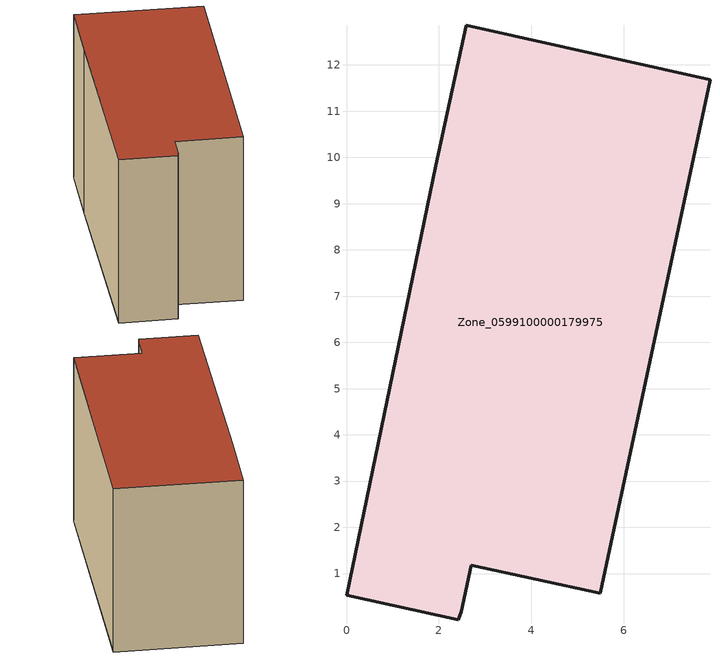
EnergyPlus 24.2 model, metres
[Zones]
Zone_0599100000179975
 floor ground (C_G): 0,0.53 1.93,9.82 2.59,12.86 7.86,11.68 5.49,0.58 2.7,1.18 2.48,0.17 2.42,0.01 z0
 wall outside (C_F): 1.93,9.82 0,0.53 2.42,0.01 2.48,0.17 2.7,1.18 5.49,0.58 7.86,11.68 2.59,12.86 1.93,9.82 z0:7.67
 roof outside (C_R): 2.48,0.17 2.7,1.18 5.49,0.58 7.86,11.68 2.59,12.86 1.93,9.82 0,0.53 2.42,0.01 z7.67
[BUILDING]
Pand.0599100000179975: North Axis=0; Terrain=City; Loads Convergence Tolerance Value=0.04; Temperature Convergence Tolerance Value=0.4; Solar Distribution=FullExterior; Maximum Number of Warmup Days=25; Minimum Number of Warmup Days=1
[Site:Location]
Rotterdam.The.Hague.AP_ZH_NLD Design_Conditions: Latitude=51.96; Longitude=4.45; Time Zone=1; Elevation=-4.5
[SITE:GROUNDTEMPERATURE:BUILDINGSURFACE]
18, 18, 18, 18, 18, 18, 18, 18, 18, 18, 18, 18
[MATERIAL] Thermal Absorptance=0.9; Solar Absorptance=0.7; Visible Absorptance=0.7
Name | Roughness | Thickness | Conductivity | Density | Specific Heat
G.TI.1975-1991 | MediumSmooth | 0.15 | 0.288461 | 540 | 1210
F.TI.1975-1991 | Rough | 0.3 | 0.230769 | 1920 | 840
R.TI.1975-1991 | MediumRough | 0.2 | 0.153846 | 1500 | 1000
[CONSTRUCTION]
C_G: G.TI.1975-1991
C_F: F.TI.1975-1991
C_R: R.TI.1975-1991
[ZONE]
Zone_0599100000179975: Type=1; Multiplier=1; Ceiling Height=Autocalculate; Volume=Autocalculate; Floor Area=autocalculate; Part of Total Floor Area=Yes
[ZONEINFILTRATION:DESIGNFLOWRATE]
Infil_Zone_0599100000179975: Zone or ZoneList or Space or SpaceList=Zone_0599100000179975; Schedule=AlwaysOn; Design Flow Rate Calculation Method=Flow/Area; Flow Rate per Floor Area=0.003; Constant Term Coefficient=1; Temperature Term Coefficient=0; Velocity Term Coefficient=0; Velocity Squared Term Coefficient=0
[HVACTEMPLATE:ZONE:IDEALLOADSAIRSYSTEM]
Zone_0599100000179975: Maximum Heating Supply Air Temperature=50; Minimum Cooling Supply Air Temperature=13; Maximum Heating Supply Air Humidity Ratio=0.0156; Minimum Cooling Supply Air Humidity Ratio=0.0077; Heating Limit=NoLimit; Cooling Limit=NoLimit; Dehumidification Control Type=ConstantSensibleHeatRatio; Cooling Sensible Heat Ratio=0.7; Dehumidification Setpoint=60; Humidification Control Type=None; Humidification Setpoint=30; Outdoor Air Method=None; Outdoor Air Flow Rate per Person=0.00944; Outdoor Air Flow Rate per Zone Floor Area=0; Outdoor Air Flow Rate per Zone=0; Demand Controlled Ventilation Type=None; Outdoor Air Economizer Type=NoEconomizer; Heat Recovery Type=None; Sensible Heat Recovery Effectiveness=0.7; Latent Heat Recovery Effectiveness=0.65
[ZONECONTROL:THERMOSTAT]
ThermostatControl_Zone_0599100000179975: Zone or ZoneList=Zone_0599100000179975; Control Type Schedule=DualSetpointControlType; Control 1=Thermostat_Zone_0599100000179975; Temperature Difference Between Cutout And Setpoint=0
[THERMOSTATSETPOINT:DUALSETPOINT]
Thermostat_Zone_0599100000179975: Heating Setpoint Temperature Schedule=HeatingSetpoint_Zone_0599100000179975; Cooling Setpoint Temperature Schedule=CoolingSetpoint_Zone_0599100000179975
[SCHEDULE:COMPACT]
HeatingSetpoint_Zone_0599100000179975: Through: 12/31, For: AllDays, Until: 24:00, 21
CoolingSetpoint_Zone_0599100000179975: Through: 12/31, For: AllDays, Until: 24:00, 24
DualSetpointControlType: Through: 12/31, For: AllDays, Until: 24:00, 4
AlwaysOn: Through: 12/31, For: AllDays, Until: 24:00, 1
